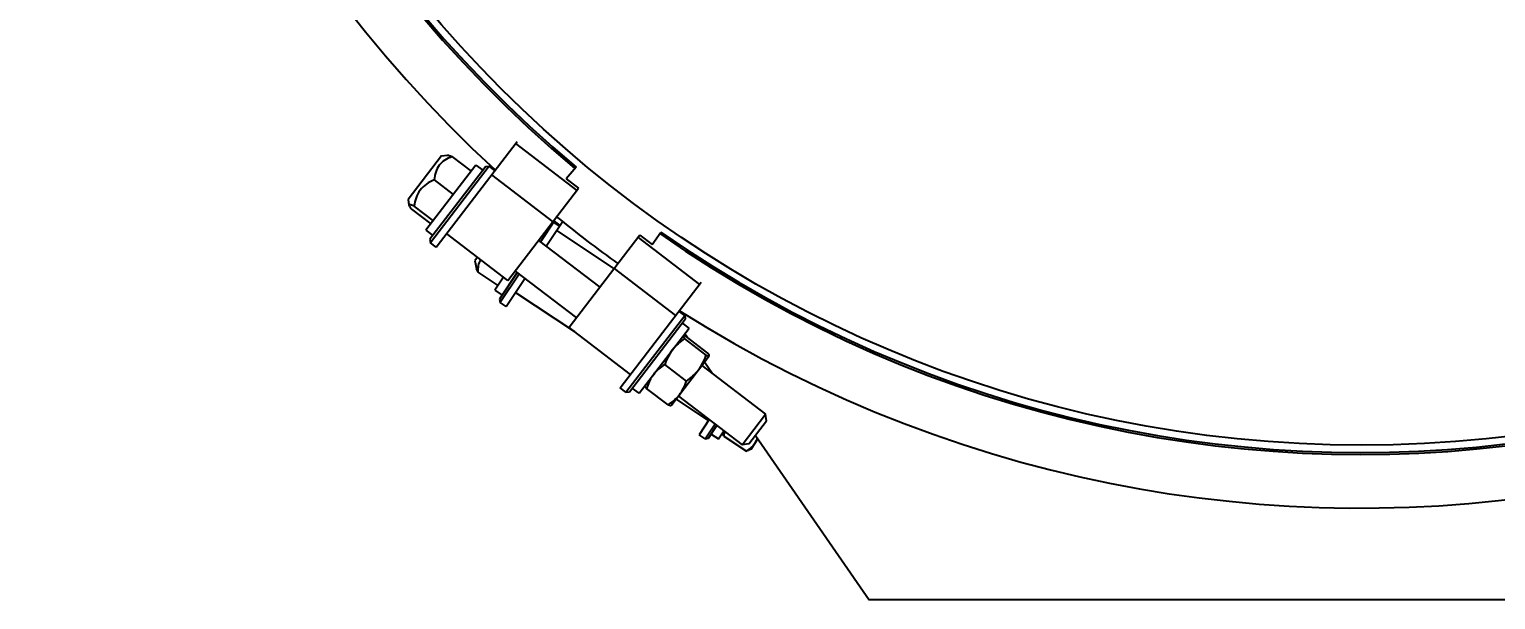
# Model space of a CAD drawing. Header units: millimetres. Extents: x 14017 to 18361, y 6223 to 10695.
# Drawn here: x 14456.9 to 14760.5, y 9758.9 to 9877.1 of the extents above; entities that cross this region are included whole.
import ezdxf

# ---------------------------------------------------------------- set-up
doc = ezdxf.new("R2010")
doc.units = ezdxf.units.MM
doc.header["$LTSCALE"] = 384.175
doc.header["$PDMODE"] = 3
doc.header["$PDSIZE"] = 8
doc.layers.get('0').update_dxf_attribs({"linetype": 'CONTINUOUS'})
doc.layers.get('Defpoints').update_dxf_attribs({"linetype": 'CONTINUOUS'})
doc.styles.get("Standard").update_dxf_attribs({"font": 'calibri.ttf'})
doc.dimstyles.get("Standard").update_dxf_attribs({"dimtxt": 43.75, "dimasz": 43.75, "dimexe": 1.5, "dimexo": 1, "dimtad": 1, "dimdsep": 46, "dimtxsty": 'Standard', "dimblk": '_FILLED', "dimblk1": '_FILLED', "dimblk2": '_FILLED', "dimcen": 0.09, "dimazin": 2, "dimtol": 1, "dimtp": 0.01, "dimtm": 0.01, "dimtfac": 1, "dimtofl": 0, "dimtmove": 0, "dimatfit": 3, "dimldrblk": '_FILLED', "dimfxl": 1, "dimtolj": 1, "dimarcsym": 0})

# ---------------------------------------------------------------- blocks, each defined once
blk = doc.blocks.new('_FILLED')
at = {"color": 0, "linetype": 'ByBlock'}
blk.add_solid([(0, 0), (-1, 0.2143), (-1, -0.2143)], dxfattribs=at)
blk = doc.blocks.new('*D318')
at = {"color": 0, "lineweight": -2}
for p, q in [((14731.81, 10042.94), (14116.23, 10042.94)), ((14117.73, 9999.19), (14117.73, 9045.25)), ((14117.73, 8045.45), (14117.73, 8999.38)), ((14306.55, 8001.7), (14116.23, 8001.7))]:
    blk.add_line(p, q, dxfattribs=at)
at = {"layer": 'Defpoints', "color": 0}
for p in [(14732.81, 10042.94), (14117.73, 8001.7), (14307.55, 8001.7)]:
    blk.add_point(p, dxfattribs=at)
at = {"color": 0, "linetype": 'ByBlock', "lineweight": -2, "xscale": 43.75, "yscale": 43.75, "zscale": 43.75}
for p, rotation in [((14117.73, 10042.94), 90), ((14117.73, 8001.7), 270)]:
    blk.add_blockref('_FILLED', p, dxfattribs=dict(at, rotation=rotation))
at = {"color": 0, "insert": (14117.73, 9022.32), "char_height": 43.75, "attachment_point": 5}
blk.add_mtext('\\A1;\\A1;C', dxfattribs=at)

msp = doc.modelspace()

# ---------------------------------------------------------------- linework, layer by layer
at = {"linetype": 'Continuous'}
for p, q in [((14541.13782, 9831.96891), (14557.89306, 9853.86336)), ((14557.54665, 9853.4107), (14570.2529, 9843.68695)), ((14542.2594, 9850.87633), (14535.33516, 9841.82827)), ((14542.2594, 9850.87633), (14543.44264, 9851.03367)), ((14544.40996, 9850.70328), (14548.37032, 9847.67252)), ((14549.36318, 9848.9699), (14539.03169, 9835.46951)), ((14551.40036, 9848.67012), (14539.85341, 9833.58145)), ((14552.1013, 9848.76332), (14539.94661, 9832.88051)), ((14549.36318, 9848.9699), (14550.79263, 9847.87598)), ((14551.40036, 9848.67012), (14552.1013, 9848.76332)), ((14553.29251, 9847.85172), (14552.1013, 9848.76332)), ((14570.11066, 9848.53209), (14568.06056, 9846.08245)), ((14540.72273, 9845.88509), (14544.68309, 9842.85433)), ((14552.60577, 9846.95434), (14565.31202, 9837.23059)), ((14568.06056, 9846.08245), (14570.59931, 9844.13961)), ((14535.33516, 9841.82827), (14535.49249, 9840.64503)), ((14555.97114, 9825.02465), (14570.59931, 9844.13961)), ((14536.06418, 9839.79766), (14540.02454, 9836.7669)), ((14536.54984, 9840.43228), (14540.5102, 9837.40152)), ((14539.03169, 9835.46951), (14540.46114, 9834.37559)), ((14565.44557, 9837.15037), (14562.73457, 9833.07062)), ((14563.92844, 9832.15699), (14567.36215, 9837.32435)), ((14565.21507, 9837.10391), (14565.44557, 9837.15037)), ((14566.69489, 9836.3202), (14565.44557, 9837.15037)), ((14566.06949, 9835.37904), (14577.98389, 9827.46193)), ((14539.85341, 9833.58145), (14539.94661, 9832.88051)), ((14541.13782, 9831.96891), (14539.94661, 9832.88051)), ((14555.97114, 9825.02465), (14543.26489, 9834.7484)), ((14562.35235, 9833.36313), (14575.05859, 9823.63938)), ((14583.30555, 9834.41586), (14568.67738, 9815.3009)), ((14582.95914, 9833.9632), (14595.66539, 9824.23945)), ((14583.30555, 9834.41586), (14585.8443, 9832.47303)), ((14585.8443, 9832.47303), (14587.67309, 9835.09202)), ((14549.66761, 9829.84857), (14549.17896, 9829.11321)), ((14549.17896, 9829.11321), (14549.49272, 9827.55657)), ((14549.78396, 9826.74781), (14553.93753, 9823.98777)), ((14557.89915, 9826.69725), (14554.23685, 9821.18589)), ((14558.29711, 9826.39271), (14554.37657, 9820.49272)), ((14557.49047, 9827.01), (14570.19672, 9817.28625)), ((14578.01826, 9827.50684), (14590.72451, 9817.78309)), ((14555.0798, 9825.70677), (14553.29112, 9823.01498)), ((14553.29112, 9823.01498), (14554.7903, 9822.01877)), ((14555.62589, 9819.66255), (14559.49097, 9825.47908)), ((14579.25656, 9802.79766), (14596.0118, 9824.69211)), ((14554.23685, 9821.18589), (14554.37657, 9820.49272)), ((14555.62589, 9819.66255), (14554.37657, 9820.49272)), ((14557.56297, 9822.57764), (14569.7569, 9814.47477)), ((14580.44777, 9801.88606), (14592.60246, 9817.76887)), ((14581.14871, 9801.97926), (14592.69566, 9817.06793)), ((14592.60246, 9817.76887), (14591.41125, 9818.68047)), ((14592.60246, 9817.76887), (14592.69566, 9817.06793)), ((14581.38363, 9805.57715), (14568.67738, 9815.3009)), ((14583.18589, 9801.67948), (14593.51738, 9815.17987)), ((14593.51738, 9815.17987), (14592.08793, 9816.27379)), ((14592.65475, 9814.05265), (14593.25536, 9813.18494)), ((14592.3204, 9813.59931), (14592.29138, 9813.57782)), ((14597.06407, 9809.58059), (14592.586, 9813.00754)), ((14597.39691, 9810.01552), (14592.91884, 9813.44246)), ((14589.80152, 9799.13517), (14597.69153, 9809.44523)), ((14596.72138, 9808.17751), (14598.36404, 9805.80434)), ((14597.69153, 9809.44523), (14597.70469, 9809.47886)), ((14592.95791, 9804.21498), (14588.47984, 9807.64192)), ((14596.18273, 9807.47364), (14609.36546, 9797.38525)), ((14580.44777, 9801.88606), (14579.25656, 9802.79766)), ((14580.44777, 9801.88606), (14581.14871, 9801.97926)), ((14583.18589, 9801.67948), (14581.75644, 9802.7734)), ((14584.40136, 9803.26776), (14584.39877, 9803.24787)), ((14589.18458, 9799.28429), (14584.70652, 9802.71123)), ((14589.80152, 9799.13517), (14589.78299, 9799.12747)), ((14590.82625, 9800.47421), (14597.54133, 9796.01204)), ((14591.32085, 9801.12052), (14604.50358, 9791.03213)), ((14597.69467, 9796.24281), (14595.60425, 9793.09695)), ((14604.50358, 9791.03213), (14609.36546, 9797.38525)), ((14605.90546, 9791.21853), (14609.55186, 9795.98337)), ((14609.55186, 9795.98337), (14609.36546, 9797.38525)), ((14596.85357, 9792.26678), (14595.60425, 9793.09695)), ((14596.85357, 9792.26678), (14598.88853, 9795.32917)), ((14597.54674, 9792.40649), (14599.28649, 9795.02463)), ((14598.10019, 9793.23938), (14599.59938, 9792.24317)), ((14599.59938, 9792.24317), (14600.71913, 9793.92827)), ((14600.70628, 9793.90893), (14600.67065, 9793.34327)), ((14600.67787, 9792.8172), (14605.3744, 9789.69636)), ((14607.24679, 9792.97128), (14630.80577, 9758.93524)), ((14596.85357, 9792.26678), (14597.54674, 9792.40649)), ((14605.90546, 9791.21853), (14604.50358, 9791.03213)), ((14606.36988, 9790.14547), (14605.86219, 9789.8935)), ((14606.36988, 9790.14547), (14607.75742, 9792.23357)), ((14607.7535, 9792.22768), (14607.76831, 9792.21784)), ((14632.60815, 9758.9353), (14630.80577, 9758.93525)), ((14632.80592, 9758.93521), (14630.80577, 9758.93524)), ((14633.50098, 9758.9353), (14632.60815, 9758.9353)), ((14633.80592, 9758.9352), (14632.80592, 9758.93521)), ((14732.80592, 9758.9351), (14633.50098, 9758.9353)), ((14832.11086, 9758.9353), (14732.80592, 9758.9351))]:
    msp.add_line(p, q, dxfattribs=at)
msp.add_circle((14732.80592, 10042.93502), 252, dxfattribs=at)
for centre, radius, start, end in [((14732.80592, 10042.93502), 265, 237.7804774, 227.3764373), ((14732.80592, 10042.93502), 253.89174, 235.0741332, 230.0741332), ((14732.80592, 10042.93502), 253.5, 235.0741332, 230.0741332), ((14531.73063, 9830.29837), 11.22145, 64.5664263, 65.2921086), ((14732.80592, 10042.93502), 264, 230.837557, 234.3158296), ((14732.80592, 10042.93502), 265, 230.8466873, 231.1896398), ((14555.22816, 9829.33376), 6.02714, 203.8546366, 205.4073462), ((14592.27214, 9800.83125), 7.73126, 142.5778563, 145.1544343), ((14585.39288, 9806.09577), 7.73127, 319.9938356, 322.5704138)]:
    msp.add_arc(centre, radius, start, end, dxfattribs=at)
for points, knots in [([(14544.40996, 9850.70328), (14543.89942, 9850.50912), (14542.91619, 9850.05235), (14541.68359, 9848.96973), (14540.96065, 9847.49706), (14540.77673, 9846.42864), (14540.72273, 9845.88509)], [0, 0, 0, 0, 0.253862222, 0.500002313, 0.746135787, 1, 1, 1, 1]), ([(14543.44275, 9851.03357), (14543.49448, 9851.04048), (14543.62506, 9851.01972), (14543.9509, 9850.91697), (14544.21677, 9850.79506), (14544.40996, 9850.70328)], [0, 0, 0, 0, 0.152164321, 0.376312225, 1, 1, 1, 1]), ([(14540.72273, 9845.88509), (14540.16981, 9845.64005), (14539.09998, 9845.07425), (14537.75481, 9843.83325), (14536.90842, 9842.21054), (14536.64188, 9841.03002), (14536.54984, 9840.43228)], [0, 0, 0, 0, 0.25155949, 0.500002423, 0.748438786, 1, 1, 1, 1]), ([(14536.42111, 9840.4925), (14536.2923, 9840.55171), (14536.06594, 9840.6497), (14535.79564, 9840.74436), (14535.62966, 9840.76756), (14535.54513, 9840.76177), (14535.48967, 9840.7127), (14535.48968, 9840.66708), (14535.49261, 9840.64494)], [0, 0, 0, 0, 0.403367526, 0.703543247, 0.807694151, 0.881501498, 0.93645026, 1, 1, 1, 1]), ([(14535.49261, 9840.64494), (14535.49946, 9840.59321), (14535.55362, 9840.47259), (14535.73795, 9840.18493), (14535.9251, 9839.96015), (14536.06418, 9839.79766)], [0, 0, 0, 0, 0.152164157, 0.376311977, 1, 1, 1, 1]), ([(14550.30986, 9829.35483), (14550.07838, 9828.98735), (14549.7783, 9828.11356), (14549.76051, 9827.20996), (14549.78396, 9826.74781)], [0, 0, 0, 0, 0.484146953, 1, 1, 1, 1]), ([(14549.71589, 9826.89628), (14549.69056, 9826.95369), (14549.60047, 9827.16791), (14549.52615, 9827.39008), (14549.49275, 9827.55655)], [0, 0, 0, 0, 0.269854986, 1, 1, 1, 1]), ([(14592.586, 9813.00754), (14592.11413, 9812.67965), (14591.20552, 9811.97535), (14590.41921, 9811.13142), (14590.07188, 9810.67755)], [0, 0, 0, 0, 0.501348833, 1, 1, 1, 1]), ([(14592.29138, 9813.57782), (14592.27515, 9813.55661), (14592.27615, 9813.50254), (14592.29964, 9813.43612), (14592.34855, 9813.33588), (14592.44447, 9813.19102), (14592.5344, 9813.07267), (14592.586, 9813.00754)], [0, 0, 0, 0, 0.12115177, 0.212011222, 0.326365662, 0.623078385, 1, 1, 1, 1]), ([(14592.91884, 9813.44246), (14592.85119, 9813.47151), (14592.72731, 9813.52234), (14592.55703, 9813.58049), (14592.42614, 9813.61043), (14592.3478, 9813.61067), (14592.32044, 9813.59928)], [0, 0, 0, 0, 0.352527322, 0.641690737, 0.858086781, 1, 1, 1, 1]), ([(14590.07188, 9810.67755), (14589.72455, 9810.22369), (14589.11542, 9809.24417), (14588.67303, 9808.18308), (14588.47984, 9807.64192)], [0, 0, 0, 0, 0.498651242, 1, 1, 1, 1]), ([(14595.47203, 9806.54496), (14595.81936, 9806.99883), (14596.42849, 9807.97835), (14596.87088, 9809.03943), (14597.06407, 9809.58059)], [0, 0, 0, 0, 0.49865124, 1, 1, 1, 1]), ([(14597.06407, 9809.58059), (14597.14042, 9809.5478), (14597.27816, 9809.49193), (14597.44305, 9809.43719), (14597.5526, 9809.41618), (14597.62284, 9809.41085), (14597.6753, 9809.42402), (14597.69153, 9809.44523)], [0, 0, 0, 0, 0.376921696, 0.673634406, 0.787988894, 0.878848265, 1, 1, 1, 1]), ([(14597.70465, 9809.47889), (14597.70849, 9809.50828), (14597.68779, 9809.58383), (14597.62469, 9809.70235), (14597.52406, 9809.85152), (14597.44263, 9809.95781), (14597.39691, 9810.01552)], [0, 0, 0, 0, 0.141913284, 0.358309302, 0.647472737, 1, 1, 1, 1]), ([(14585.92714, 9805.24863), (14585.65955, 9804.86432), (14585.19267, 9804.04112), (14584.8541, 9803.16041), (14584.70652, 9802.71123)], [0, 0, 0, 0, 0.497605874, 1, 1, 1, 1]), ([(14588.47984, 9807.64192), (14588.03624, 9807.35012), (14587.18407, 9806.71926), (14586.45156, 9805.9468), (14586.13214, 9805.5294)], [0, 0, 0, 0, 0.502542697, 1, 1, 1, 1]), ([(14592.95791, 9804.21498), (14593.42978, 9804.54287), (14594.33839, 9805.24717), (14595.1247, 9806.0911), (14595.47203, 9806.54496)], [0, 0, 0, 0, 0.501348831, 1, 1, 1, 1]), ([(14584.70652, 9802.71123), (14584.6608, 9802.76894), (14584.57936, 9802.87523), (14584.47874, 9803.0244), (14584.41564, 9803.14292), (14584.39494, 9803.21848), (14584.39877, 9803.24786)], [0, 0, 0, 0, 0.352527322, 0.641690737, 0.858086781, 1, 1, 1, 1]), ([(14591.53229, 9801.39681), (14591.85171, 9801.8142), (14592.40592, 9802.72312), (14592.79217, 9803.71054), (14592.95791, 9804.21498)], [0, 0, 0, 0, 0.497457377, 1, 1, 1, 1]), ([(14589.18458, 9799.28429), (14589.57959, 9799.54412), (14590.34122, 9800.10107), (14591.01381, 9800.76684), (14591.31484, 9801.12556)], [0, 0, 0, 0, 0.502394193, 1, 1, 1, 1]), ([(14589.78299, 9799.12747), (14589.75562, 9799.11609), (14589.67729, 9799.11633), (14589.54639, 9799.14626), (14589.37611, 9799.20441), (14589.25223, 9799.25524), (14589.18458, 9799.28429)], [0, 0, 0, 0, 0.141913284, 0.358309302, 0.647472737, 1, 1, 1, 1]), ([(14600.67787, 9792.8172), (14600.67433, 9792.86222), (14600.66302, 9793.03728), (14600.66246, 9793.21323), (14600.67065, 9793.34327)], [0, 0, 0, 0, 0.257352096, 1, 1, 1, 1]), ([(14600.89294, 9793.79509), (14600.86923, 9793.71605), (14600.78006, 9793.39418), (14600.7158, 9793.06572), (14600.67787, 9792.8172)], [0, 0, 0, 0, 0.247137431, 1, 1, 1, 1]), ([(14605.3744, 9789.69636), (14605.72366, 9789.91014), (14606.38523, 9790.37769), (14606.92883, 9790.98663), (14607.14809, 9791.3166)], [0, 0, 0, 0, 0.508264081, 1, 1, 1, 1]), ([(14605.86219, 9789.89349), (14605.82405, 9789.87456), (14605.66517, 9789.8), (14605.50056, 9789.73806), (14605.3744, 9789.69636)], [0, 0, 0, 0, 0.242700873, 1, 1, 1, 1]), ([(14607.14809, 9791.3166), (14607.20205, 9791.39779), (14607.40808, 9791.73163), (14607.56847, 9792.09283), (14607.66517, 9792.37112)], [0, 0, 0, 0, 0.248634087, 1, 1, 1, 1])]:
    msp.add_open_spline(points, degree=3, knots=knots, dxfattribs=at)

# ---------------------------------------------------------------- dimensions: what is measured, and where the dimension line sits
dim = msp.add_linear_dim(base=(14117.73012, 8001.69523), p1=(14732.80592, 10042.93502), p2=(14307.54526, 8001.69523), angle=90, text='\\A1;C', dimstyle='Standard', override={"dimtad": 0, "dimtih": 1, "dimtoh": 1, "dimdec": 4, "dimzin": 0, "dimtxsty": 'Standard', "dimcen": 62.865, "dimadec": 0, "dimazin": 0, "dimtdec": 4, "dimtzin": 0})
dim.commit()
dim.dimension.update_dxf_attribs({"geometry": '*D318', "text_midpoint": (14117.73012, 9022.31513)})

doc.saveas('drawing.dxf')
